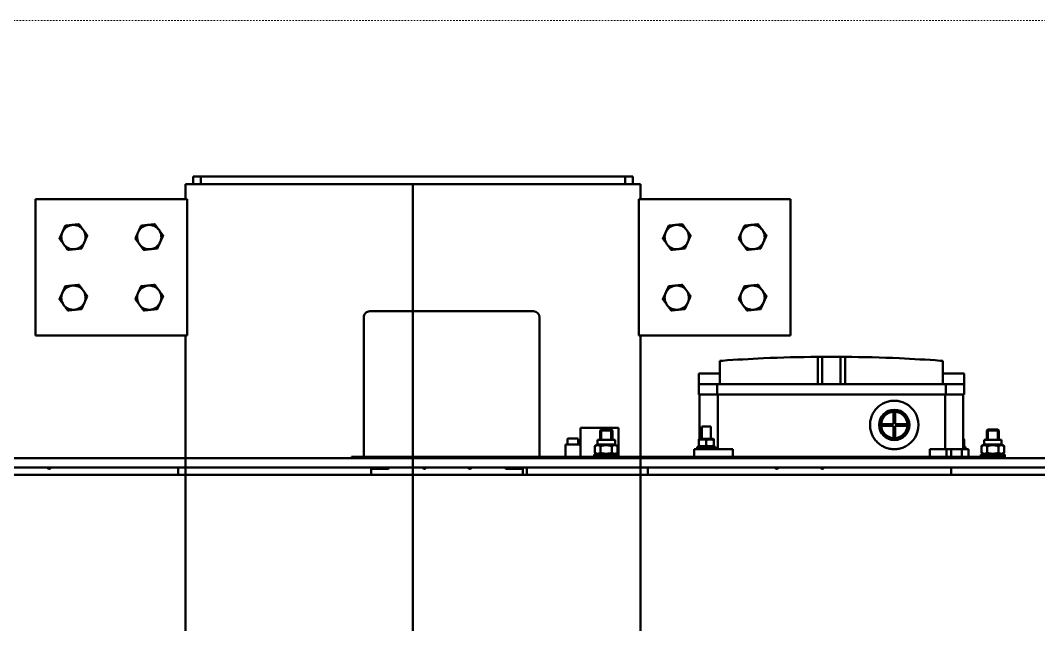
# Model space of a CAD drawing. Header units: metres. Extents: x -11418 to 773, y -8631 to 3561.
# Drawn here: x -4014.1 to -3946.9, y -1538.9 to -1499.1 of the extents above; entities that cross this region are included whole.
import ezdxf

# ---------------------------------------------------------------- set-up
doc = ezdxf.new("R2010")
doc.units = ezdxf.units.M
doc.header["$LTSCALE"] = 0.01
doc.header["$MEASUREMENT"] = 0
doc.linetypes.add('AM_ISO09W050', pattern=[22.5, 12, -1.5, 3, -1.5, 3, -1.5])
doc.layers.get('0').update_dxf_attribs({"color": 30, "lineweight": 0})
for name, color, linetype, lineweight in [('SSN_Lift-AM_0', 7, 'Continuous', 50), ('SSN_PBC-AM_0', 5, 'Continuous', 50), ('SSN_PBC-AM_11', 9, 'AM_ISO09W050', 18)]:
    doc.layers.add(name, color=color, linetype=linetype, lineweight=lineweight)

# ---------------------------------------------------------------- blocks, each defined once
blk = doc.blocks.new('LPBC_3190_D')
at = {"layer": 'SSN_PBC-AM_0'}
for p, q in [((-1522, -500), (1522, -500)), ((582.5, -505), (582.5, -500)), ((782.5, -500), (782.5, -505)), ((862.5, -505), (862.5, -500)), ((865, -504), (865, -500)), ((965, -500), (965, -504)), ((1092.5, -505), (1092.5, -500)), ((1562, -505), (203, -505)), ((874.3, -504), (865, -504)), ((865, -504.5), (865, -504)), ((865, -505), (865, -504.5)), ((870, -504.5), (870, -504)), ((870, -505), (870, -504.5)), ((874.3, -504), (876, -504)), ((876.5, -504.5), (876.5, -505)), ((953.5, -505), (953.5, -504.5)), ((954, -504), (955.7, -504)), ((965, -504), (955.7, -504)), ((960, -504), (960, -504.5)), ((960, -504.5), (960, -505)), ((965, -504), (965, -504.5)), ((965, -504.5), (965, -505)), ((1562, -511), (203, -511)), ((548, -512), (547, -512)), ((547, -512), (547, -513.6)), ((563, -513.6), (547, -513.6)), ((549.18, -513.6), (547.49, -514.58)), ((547.49, -514.58), (547.49, -519.06)), ((548, -511), (548, -512)), ((548, -512), (978, -512)), ((551.25, -514.58), (551.25, -519.06)), ((558.75, -514.58), (558.75, -519.06)), ((560.82, -513.6), (562.51, -514.58)), ((562.51, -514.58), (562.51, -519.06)), ((563, -512), (563, -513.6)), ((571, -512), (571, -517)), ((574, -517), (571, -517)), ((573, -517), (573, -518.6)), ((574, -517), (575.5, -517)), ((574.5, -517), (574.5, -553)), ((575.5, -512), (575.5, -517)), ((575.5, -517), (582.5, -517)), ((582.5, -512), (582.5, -517)), ((582.5, -517), (585.5, -517)), ((585.5, -512), (585.5, -517)), ((585.5, -517), (591.35, -517)), ((586.5, -517), (586.5, -553)), ((592.89, -517), (591.35, -517)), ((592.89, -517), (596.51, -517)), ((596.51, -512), (596.51, -517)), ((726.49, -517), (726.49, -512)), ((726.49, -517), (730.11, -517)), ((731.65, -517), (730.11, -517)), ((731.65, -517), (749, -517)), ((736.5, -517), (736.5, -553)), ((738, -517), (738, -518.6)), ((752, -517), (749, -517)), ((750, -517), (750, -518.6)), ((752, -512), (752, -517)), ((802, -512), (802, -513.6)), ((818, -513.6), (802, -513.6)), ((802, -513.6), (802, -531)), ((804.18, -513.6), (802.49, -514.58)), ((802.49, -514.58), (802.49, -519.06)), ((806.25, -514.58), (806.25, -519.06)), ((813.75, -514.58), (813.75, -519.06)), ((815.82, -513.6), (817.51, -514.58)), ((817.51, -514.58), (817.51, -519.06)), ((818, -512), (818, -513.6)), ((827, -512), (827, -531)), ((837, -512), (837, -520)), ((854, -512), (854, -514.4)), ((854, -604), (854, -514.4)), ((970, -514.4), (970, -512)), ((970, -514.4), (970, -604)), ((978, -511), (978, -512)), ((549.18, -520.04), (547.49, -519.06)), ((560.82, -520.04), (549.18, -520.04)), ((549.18, -520.04), (549.18, -523.1)), ((560.82, -523.1), (549.18, -523.1)), ((551, -523.1), (551, -529.23)), ((551.74, -523.1), (551.74, -529.98)), ((558.26, -529.98), (558.26, -523.1)), ((559, -523.1), (559, -529.23)), ((560.82, -520.04), (562.51, -519.06)), ((560.82, -520.04), (560.82, -523.1)), ((574.5, -518.6), (573, -518.6)), ((574.5, -518.63), (574, -518.92)), ((574, -523.04), (574, -519.36)), ((574.5, -523.77), (574, -523.48)), ((750, -518.6), (738, -518.6)), ((739.55, -518.6), (739, -518.92)), ((739, -523.04), (739, -519.36)), ((739.55, -523.8), (739, -523.48)), ((739.55, -523.8), (748.45, -523.8)), ((741, -523.8), (741, -532)), ((744, -523.04), (744, -519.36)), ((747, -523.8), (747, -532)), ((748.45, -518.6), (749, -518.92)), ((748.45, -523.8), (749, -523.48)), ((748.5, -518.6), (748.5, -518.63)), ((748.5, -523.77), (748.5, -553)), ((749, -523.04), (749, -519.36)), ((804.18, -520.04), (802.49, -519.06)), ((815.82, -520.04), (804.18, -520.04)), ((804.18, -520.04), (804.18, -523.1)), ((815.82, -523.1), (804.18, -523.1)), ((806, -523.1), (806, -529.23)), ((806.74, -523.1), (806.74, -529.98)), ((813.26, -529.98), (813.26, -523.1)), ((814, -523.1), (814, -529.23)), ((815.82, -520.04), (817.51, -519.06)), ((815.82, -520.04), (815.82, -523.1)), ((827, -520), (837, -520)), ((828.5, -523.6), (828.5, -520)), ((835.5, -523.6), (835.5, -520)), ((551, -529.23), (559, -529.23)), ((551.77, -530), (551, -529.23)), ((558.23, -530), (551.77, -530)), ((558.23, -530), (559, -529.23)), ((619.5, -532.5), (619.5, -524.34)), ((620.5, -524.34), (620.5, -532.5)), ((806, -529.23), (814, -529.23)), ((806.77, -530), (806, -529.23)), ((813.23, -530), (806.77, -530)), ((813.23, -530), (814, -529.23)), ((835.1, -524), (828.9, -524)), ((611.34, -532.5), (619.5, -532.5)), ((619.5, -533.5), (611.34, -533.5)), ((619.5, -541.66), (619.5, -533.5)), ((620.5, -532.5), (628.66, -532.5)), ((628.66, -533.5), (620.5, -533.5)), ((620.5, -533.5), (620.5, -541.66)), ((747, -532), (741, -532)), ((802, -531), (827, -531)), ((573.98, -553), (577, -553)), ((573.98, -553), (573.98, -560)), ((583.03, -553), (577, -553)), ((586.05, -553), (583.03, -553)), ((586.05, -553), (587.82, -553)), ((586.05, -553), (586.05, -560)), ((587.82, -553), (735.18, -553)), ((735.18, -553), (736.95, -553)), ((739.97, -553), (736.95, -553)), ((736.95, -553), (736.95, -560)), ((746, -553), (739.97, -553)), ((746, -553), (749.02, -553)), ((749.02, -553), (749.02, -560)), ((577, -560), (573.98, -560)), ((573.98, -567), (573.98, -560)), ((577, -560), (583.03, -560)), ((583.03, -560), (586.05, -560)), ((587.82, -560), (586.05, -560)), ((735.18, -560), (587.82, -560)), ((588, -560), (588, -575.3)), ((652.5, -577.96), (652.5, -560)), ((655.5, -560), (655.5, -577.98)), ((667.5, -560), (667.5, -577.98)), ((670.5, -560), (670.5, -577.96)), ((735, -560), (735, -575.3)), ((736.95, -560), (735.18, -560)), ((736.95, -560), (739.97, -560)), ((739.97, -560), (746, -560)), ((749.02, -560), (746, -560)), ((749.02, -560), (749.02, -567)), ((588, -567), (573.98, -567)), ((735, -567), (749.02, -567)), ((966, -608), (858, -608))]:
    blk.add_line(p, q, dxfattribs=at)
blk.add_circle((620, -533), 10, dxfattribs=at)
for centre, radius, start, end in [((667.5, -505), 1, 0, 180), ((697.5, -505), 1, 0, 180), ((876, -504.5), 0.5, 0, 90), ((900, -505), 1, 0, 180), ((930, -505), 1, 0, 180), ((954, -504.5), 0.5, 90, 180), ((1177.5, -505), 1, 0, 180), ((620, -533), 16, 117.82915, 242.17085), ((620, -533), 9.75, 92.93953, 177.06047), ((620, -533), 9.75, 2.93953, 87.06047), ((828.9, -523.6), 0.4, 180, 270), ((835.1, -523.6), 0.4, 270, 0), ((620, -533), 8.68, 93.30313, 176.69687), ((620, -533), 8.68, 3.30313, 86.69687), ((620, -533), 9.75, 182.93953, 267.06047), ((620, -533), 8.68, 183.30313, 266.69687), ((620, -533), 8.68, 273.30313, 356.69687), ((620, -533), 9.75, 272.93953, 357.06047), ((661.5, 422), 1000, 269.48433, 269.59893), ((661.5, 422), 1000, 270.40107, 270.51567), ((858, -604), 4, 180, 270), ((966, -604), 4, 270, 0)]:
    blk.add_arc(centre, radius, start, end, dxfattribs=at)
for points, weights in [([(551.25, -514.58), (549.37, -513.49), (547.49, -514.58)], [1, 1.15470053838, 1]), ([(558.75, -514.58), (555, -513.49), (551.25, -514.58)], [1, 1.15470053838, 1]), ([(562.51, -514.58), (560.63, -513.49), (558.75, -514.58)], [1, 1.15470053838, 1]), ([(806.25, -514.58), (804.37, -513.49), (802.49, -514.58)], [1, 1.15470053838, 1]), ([(813.75, -514.58), (810, -513.49), (806.25, -514.58)], [1, 1.15470053838, 1]), ([(817.51, -514.58), (815.63, -513.49), (813.75, -514.58)], [1, 1.15470053838, 1]), ([(547.49, -519.06), (549.37, -520.15), (551.25, -519.06)], [1, 1.15470053838, 1]), ([(551.25, -519.06), (555, -520.15), (558.75, -519.06)], [1, 1.15470053838, 1]), ([(558.75, -519.06), (560.63, -520.15), (562.51, -519.06)], [1, 1.15470053838, 1]), ([(574, -519.36), (574, -518.92), (574, -518.92)], [1, 1.07735026919, 1.07735026919]), ([(574.5, -519.21), (574.26, -519.28), (574, -519.36)], [1.02530862327, 1.01390395077, 1]), ([(574, -523.04), (574.26, -523.12), (574.5, -523.19)], [1, 1.01390395077, 1.02530862327]), ([(574, -523.48), (574, -523.48), (574, -523.04)], [1.07735026919, 1.07735026919, 1]), ([(619.5, -524.34), (619.5, -523.83), (619.5, -523.26)], [1, 1.00170221018, 1]), ([(620.5, -523.26), (620.5, -523.83), (620.5, -524.34)], [1, 1.00170221018, 1]), ([(739, -519.36), (739, -518.92), (739, -518.92)], [1, 1.07735026919, 1.07735026919]), ([(744, -519.36), (741.5, -518.53), (739, -519.36)], [1, 1.15470053838, 1]), ([(739, -523.04), (741.5, -523.87), (744, -523.04)], [1, 1.15470053838, 1]), ([(739, -523.48), (739, -523.48), (739, -523.04)], [1.07735026919, 1.07735026919, 1]), ([(749, -519.36), (746.5, -518.53), (744, -519.36)], [1, 1.15470053838, 1]), ([(744, -523.04), (746.5, -523.87), (749, -523.04)], [1, 1.15470053838, 1]), ([(749, -518.92), (749, -518.92), (749, -519.36)], [1.07735026919, 1.07735026919, 1]), ([(749, -523.04), (749, -523.48), (749, -523.48)], [1, 1.07735026919, 1.07735026919]), ([(802.49, -519.06), (804.37, -520.15), (806.25, -519.06)], [1, 1.15470053838, 1]), ([(806.25, -519.06), (810, -520.15), (813.75, -519.06)], [1, 1.15470053838, 1]), ([(813.75, -519.06), (815.63, -520.15), (817.51, -519.06)], [1, 1.15470053838, 1]), ([(610.26, -532.5), (610.83, -532.5), (611.34, -532.5)], [1, 1.00170221045, 1]), ([(611.34, -533.5), (610.83, -533.5), (610.26, -533.5)], [1, 1.0017022103, 1]), ([(628.66, -532.5), (629.17, -532.5), (629.74, -532.5)], [1, 1.00170221018, 1]), ([(629.74, -533.5), (629.17, -533.5), (628.66, -533.5)], [1, 1.0017022102, 1]), ([(619.5, -542.74), (619.5, -542.17), (619.5, -541.66)], [1, 1.00170221018, 1]), ([(620.5, -541.66), (620.5, -542.17), (620.5, -542.74)], [1, 1.00170221018, 1])]:
    blk.add_rational_spline(points, weights, degree=2, dxfattribs=at)
for points, knots in [([(612.53, -518.85), (612.97, -518.62), (613.42, -518.41), (614.86, -517.81), (615.89, -517.5), (617.96, -517.1), (618.99, -517), (621, -517), (622.04, -517.1), (624.11, -517.5), (625.14, -517.81), (627.11, -518.63), (628.05, -519.13), (629.8, -520.31), (630.61, -520.98), (632.03, -522.4), (632.69, -523.2), (633.87, -524.95), (634.37, -525.89), (635.19, -527.86), (635.5, -528.89), (635.9, -530.96), (636, -532), (636, -533), (636, -534), (635.9, -535.04), (635.5, -537.11), (635.19, -538.14), (634.37, -540.11), (633.87, -541.05), (632.69, -542.8), (632.03, -543.6), (630.61, -545.02), (629.8, -545.69), (628.05, -546.87), (627.11, -547.37), (625.14, -548.19), (624.11, -548.5), (622.04, -548.9), (621, -549), (618.99, -549), (617.96, -548.9), (615.89, -548.5), (614.86, -548.19), (613.42, -547.59), (612.97, -547.38), (612.53, -547.15)], [-3.157691, -3.157691, -3.157691, -3.157691, -3.017539, -3.017539, -2.715197, -2.715197, -2.412854, -2.412854, -2.110946, -2.110946, -1.809038, -1.809038, -1.50713, -1.50713, -1.205222, -1.205222, -0.903916, -0.903916, -0.602611, -0.602611, -0.301305, -0.301305, 0, 0, 0, 0.301305, 0.301305, 0.602611, 0.602611, 0.903916, 0.903916, 1.205222, 1.205222, 1.50713, 1.50713, 1.809038, 1.809038, 2.110946, 2.110946, 2.412854, 2.412854, 2.715197, 2.715197, 3.017539, 3.017539, 3.157691, 3.157691, 3.157691, 3.157691]), ([(588, -575.3), (588, -575.3), (588.05, -575.3), (588.25, -575.31), (588.4, -575.32), (588.75, -575.35), (588.97, -575.37), (589.37, -575.4), (589.55, -575.41), (589.72, -575.42)], [0, 0, 0, 0, 0.073821, 0.073821, 0.147642, 0.147642, 0.2216762, 0.2216762, 0.272127, 0.272127, 0.272127, 0.272127]), ([(589.72, -575.42), (598.64, -576.06), (607.62, -576.59), (628.55, -577.53), (640.52, -577.85), (652.5, -577.96)], [10.041981, 10.041981, 10.041981, 10.041981, 12.587239, 12.587239, 15.942969, 15.942969, 15.942969, 15.942969]), ([(670.5, -577.96), (682.48, -577.85), (694.45, -577.53), (715.38, -576.59), (724.36, -576.06), (733.28, -575.42)], [17.623001, 17.623001, 17.623001, 17.623001, 20.978731, 20.978731, 23.523987, 23.523987, 23.523987, 23.523987]), ([(733.28, -575.42), (733.45, -575.41), (733.63, -575.4), (734.03, -575.37), (734.25, -575.35), (734.6, -575.32), (734.75, -575.31), (734.95, -575.3), (735, -575.3), (735, -575.3)], [0.3192735, 0.3192735, 0.3192735, 0.3192735, 0.3697268, 0.3697268, 0.443761, 0.443761, 0.517582, 0.517582, 0.5914031, 0.5914031, 0.5914031, 0.5914031]), ([(655.5, -577.98), (655.5, -577.98), (655.47, -577.98), (655.37, -577.98), (655.3, -577.98), (655.12, -577.98), (655.01, -577.98), (654.76, -577.98), (654.63, -577.98), (654.5, -577.98)], [0.3013531, 0.3013531, 0.3013531, 0.3013531, 0.3390217, 0.3390217, 0.3766903, 0.3766903, 0.4143598, 0.4143598, 0.4520294, 0.4520294, 0.4520294, 0.4520294]), ([(667.5, -577.98), (667.5, -577.98), (667.35, -577.98), (666.74, -577.99), (666.28, -577.99), (665.21, -577.99), (664.54, -578), (663.06, -578), (662.25, -578), (660.75, -578), (659.94, -578), (658.46, -578), (657.79, -577.99), (656.72, -577.99), (656.26, -577.99), (655.65, -577.98), (655.5, -577.98), (655.5, -577.98)], [-1.808101, -1.808101, -1.808101, -1.808101, -1.582088, -1.582088, -1.356076, -1.356076, -1.130063, -1.130063, -0.90405, -0.90405, -0.678038, -0.678038, -0.452025, -0.452025, -0.226013, -0.226013, 0, 0, 0, 0]), ([(668.5, -577.98), (668.37, -577.98), (668.24, -577.98), (667.99, -577.98), (667.88, -577.98), (667.7, -577.98), (667.63, -577.98), (667.53, -577.98), (667.5, -577.98), (667.5, -577.98)], [-0.1506763, -0.1506763, -0.1506763, -0.1506763, -0.1130068, -0.1130068, -0.0753372, -0.0753372, -0.0376686, -0.0376686, 0, 0, 0, 0])]:
    blk.add_open_spline(points, degree=3, knots=knots, dxfattribs=at)
at = {"layer": 'SSN_PBC-AM_11'}
blk.add_line((-1600, -800), (1600, -800), dxfattribs=at)
blk = doc.blocks.new('Lift_20-024-10000')
at = {"layer": 'SSN_Lift-AM_0'}
for p, q in [((-937.5, 705), (-937.5, -692)), ((-937.5, -692), (-937.5, 705)), ((-1087.5, -592), (-1087.5, 592)), ((-787.5, 592), (-787.5, -592)), ((-1186.5, -682), (-1186.5, -592)), ((-1186.5, -592), (-1086.5, -592)), ((-1086.5, -592), (-1086.5, -682)), ((-788.5, -682), (-788.5, -592)), ((-788.5, -592), (-688.5, -592)), ((-688.5, -592), (-688.5, -682)), ((-1086.5, -682), (-1186.5, -682)), ((-1087.5, -692), (-1087.5, -682)), ((-688.5, -682), (-788.5, -682)), ((-787.5, -682), (-787.5, -692)), ((-1072.5, -692), (-1087.5, -692)), ((-1082.5, -692), (-1082.5, -697)), ((-1082.5, -697), (-1077.5, -697)), ((-1077.5, -697), (-1077.5, -692)), ((-1077.5, -697), (-797.5, -697)), ((-1072.5, -692), (-952.5, -692)), ((-941.32, -692), (-952.5, -692)), ((-941.32, -692), (-933.68, -692)), ((-922.5, -692), (-933.68, -692)), ((-922.5, -692), (-802.5, -692)), ((-787.5, -692), (-802.5, -692)), ((-797.5, -692), (-797.5, -697)), ((-797.5, -697), (-792.5, -697)), ((-792.5, -697), (-792.5, -692))]:
    blk.add_line(p, q, dxfattribs=at)
for centre, start, end in [((-1161.5, -617), 83.93265, 143.93265), ((-1161.5, -617), 23.93265, 83.93265), ((-1111.5, -617), 83.93265, 143.93265), ((-1111.5, -617), 23.93265, 83.93265), ((-763.5, -617), 83.93265, 143.93265), ((-763.5, -617), 23.93265, 83.93265), ((-713.5, -617), 83.93265, 143.93265), ((-713.5, -617), 23.93265, 83.93265), ((-1161.5, -617), 143.93265, 203.93265), ((-1161.5, -617), 323.93265, 23.93265), ((-1111.5, -617), 143.93265, 203.93265), ((-1111.5, -617), 323.93265, 23.93265), ((-763.5, -617), 143.93265, 203.93265), ((-763.5, -617), 323.93265, 23.93265), ((-713.5, -617), 143.93265, 203.93265), ((-713.5, -617), 323.93265, 23.93265), ((-1161.5, -617), 203.93265, 263.93265), ((-1161.5, -617), 263.93265, 323.93265), ((-1111.5, -617), 203.93265, 263.93265), ((-1111.5, -617), 263.93265, 323.93265), ((-763.5, -617), 203.93265, 263.93265), ((-763.5, -617), 263.93265, 323.93265), ((-713.5, -617), 203.93265, 263.93265), ((-713.5, -617), 263.93265, 323.93265), ((-1161.5, -657), 83.93265, 143.93265), ((-1161.5, -657), 23.93265, 83.93265), ((-1111.5, -657), 83.93265, 143.93265), ((-1111.5, -657), 23.93265, 83.93265), ((-763.5, -657), 83.93265, 143.93265), ((-763.5, -657), 23.93265, 83.93265), ((-713.5, -657), 83.93265, 143.93265), ((-713.5, -657), 23.93265, 83.93265), ((-1161.5, -657), 143.93265, 203.93265), ((-1161.5, -657), 323.93265, 23.93265), ((-1111.5, -657), 143.93265, 203.93265), ((-1111.5, -657), 323.93265, 23.93265), ((-763.5, -657), 143.93265, 203.93265), ((-763.5, -657), 323.93265, 23.93265), ((-713.5, -657), 143.93265, 203.93265), ((-713.5, -657), 323.93265, 23.93265), ((-1161.5, -657), 203.93265, 263.93265), ((-1161.5, -657), 263.93265, 323.93265), ((-1111.5, -657), 203.93265, 263.93265), ((-1111.5, -657), 263.93265, 323.93265), ((-763.5, -657), 203.93265, 263.93265), ((-763.5, -657), 263.93265, 323.93265), ((-713.5, -657), 203.93265, 263.93265), ((-713.5, -657), 263.93265, 323.93265)]:
    blk.add_arc(centre, 8, start, end, dxfattribs=at)
for points in [[(-1167.97, -612.29), (-1166.7, -610.56), (-1165.25, -608.56)], [(-1165.25, -608.56), (-1162.79, -608.82), (-1160.65, -609.04)], [(-1160.65, -609.04), (-1158.52, -609.27), (-1156.06, -609.53)], [(-1156.06, -609.53), (-1155.06, -611.8), (-1154.19, -613.75)], [(-1117.97, -612.29), (-1116.7, -610.56), (-1115.25, -608.56)], [(-1115.25, -608.56), (-1112.79, -608.82), (-1110.65, -609.04)], [(-1110.65, -609.04), (-1108.52, -609.27), (-1106.06, -609.53)], [(-1106.06, -609.53), (-1105.06, -611.8), (-1104.19, -613.75)], [(-769.97, -612.29), (-768.7, -610.56), (-767.25, -608.56)], [(-767.25, -608.56), (-764.79, -608.82), (-762.65, -609.04)], [(-762.65, -609.04), (-760.52, -609.27), (-758.06, -609.53)], [(-758.06, -609.53), (-757.06, -611.8), (-756.19, -613.75)], [(-719.97, -612.29), (-718.7, -610.56), (-717.25, -608.56)], [(-717.25, -608.56), (-714.79, -608.82), (-712.65, -609.04)], [(-712.65, -609.04), (-710.52, -609.27), (-708.06, -609.53)], [(-708.06, -609.53), (-707.06, -611.8), (-706.19, -613.75)], [(-1170.69, -616.02), (-1169.23, -614.02), (-1167.97, -612.29)], [(-1168.81, -620.25), (-1169.68, -618.29), (-1170.69, -616.02)], [(-1152.31, -617.98), (-1153.77, -619.98), (-1155.03, -621.71)], [(-1154.19, -613.75), (-1153.32, -615.71), (-1152.31, -617.98)], [(-1120.69, -616.02), (-1119.23, -614.02), (-1117.97, -612.29)], [(-1118.81, -620.25), (-1119.68, -618.29), (-1120.69, -616.02)], [(-1102.31, -617.98), (-1103.77, -619.98), (-1105.03, -621.71)], [(-1104.19, -613.75), (-1103.32, -615.71), (-1102.31, -617.98)], [(-772.69, -616.02), (-771.23, -614.02), (-769.97, -612.29)], [(-770.81, -620.25), (-771.68, -618.29), (-772.69, -616.02)], [(-754.31, -617.98), (-755.77, -619.98), (-757.03, -621.71)], [(-756.19, -613.75), (-755.32, -615.71), (-754.31, -617.98)], [(-722.69, -616.02), (-721.23, -614.02), (-719.97, -612.29)], [(-720.81, -620.25), (-721.68, -618.29), (-722.69, -616.02)], [(-704.31, -617.98), (-705.77, -619.98), (-707.03, -621.71)], [(-706.19, -613.75), (-705.32, -615.71), (-704.31, -617.98)], [(-1166.94, -624.47), (-1167.94, -622.2), (-1168.81, -620.25)], [(-1162.35, -624.96), (-1164.48, -624.73), (-1166.94, -624.47)], [(-1155.03, -621.71), (-1156.3, -623.44), (-1157.75, -625.44)], [(-1116.94, -624.47), (-1117.94, -622.2), (-1118.81, -620.25)], [(-1112.35, -624.96), (-1114.48, -624.73), (-1116.94, -624.47)], [(-1105.03, -621.71), (-1106.3, -623.44), (-1107.75, -625.44)], [(-768.94, -624.47), (-769.94, -622.2), (-770.81, -620.25)], [(-764.35, -624.96), (-766.48, -624.73), (-768.94, -624.47)], [(-757.03, -621.71), (-758.3, -623.44), (-759.75, -625.44)], [(-718.94, -624.47), (-719.94, -622.2), (-720.81, -620.25)], [(-714.35, -624.96), (-716.48, -624.73), (-718.94, -624.47)], [(-707.03, -621.71), (-708.3, -623.44), (-709.75, -625.44)], [(-1157.75, -625.44), (-1160.21, -625.18), (-1162.35, -624.96)], [(-1107.75, -625.44), (-1110.21, -625.18), (-1112.35, -624.96)], [(-759.75, -625.44), (-762.21, -625.18), (-764.35, -624.96)], [(-709.75, -625.44), (-712.21, -625.18), (-714.35, -624.96)], [(-1167.97, -652.29), (-1166.7, -650.56), (-1165.25, -648.56)], [(-1165.25, -648.56), (-1162.79, -648.82), (-1160.65, -649.04)], [(-1160.65, -649.04), (-1158.52, -649.27), (-1156.06, -649.53)], [(-1156.06, -649.53), (-1155.06, -651.8), (-1154.19, -653.75)], [(-1117.97, -652.29), (-1116.7, -650.56), (-1115.25, -648.56)], [(-1115.25, -648.56), (-1112.79, -648.82), (-1110.65, -649.04)], [(-1110.65, -649.04), (-1108.52, -649.27), (-1106.06, -649.53)], [(-1106.06, -649.53), (-1105.06, -651.8), (-1104.19, -653.75)], [(-769.97, -652.29), (-768.7, -650.56), (-767.25, -648.56)], [(-767.25, -648.56), (-764.79, -648.82), (-762.65, -649.04)], [(-762.65, -649.04), (-760.52, -649.27), (-758.06, -649.53)], [(-758.06, -649.53), (-757.06, -651.8), (-756.19, -653.75)], [(-719.97, -652.29), (-718.7, -650.56), (-717.25, -648.56)], [(-717.25, -648.56), (-714.79, -648.82), (-712.65, -649.04)], [(-712.65, -649.04), (-710.52, -649.27), (-708.06, -649.53)], [(-708.06, -649.53), (-707.06, -651.8), (-706.19, -653.75)], [(-1170.69, -656.02), (-1169.23, -654.02), (-1167.97, -652.29)], [(-1168.81, -660.25), (-1169.68, -658.29), (-1170.69, -656.02)], [(-1152.31, -657.98), (-1153.77, -659.98), (-1155.03, -661.71)], [(-1154.19, -653.75), (-1153.32, -655.71), (-1152.31, -657.98)], [(-1120.69, -656.02), (-1119.23, -654.02), (-1117.97, -652.29)], [(-1118.81, -660.25), (-1119.68, -658.29), (-1120.69, -656.02)], [(-1102.31, -657.98), (-1103.77, -659.98), (-1105.03, -661.71)], [(-1104.19, -653.75), (-1103.32, -655.71), (-1102.31, -657.98)], [(-772.69, -656.02), (-771.23, -654.02), (-769.97, -652.29)], [(-770.81, -660.25), (-771.68, -658.29), (-772.69, -656.02)], [(-754.31, -657.98), (-755.77, -659.98), (-757.03, -661.71)], [(-756.19, -653.75), (-755.32, -655.71), (-754.31, -657.98)], [(-722.69, -656.02), (-721.23, -654.02), (-719.97, -652.29)], [(-720.81, -660.25), (-721.68, -658.29), (-722.69, -656.02)], [(-704.31, -657.98), (-705.77, -659.98), (-707.03, -661.71)], [(-706.19, -653.75), (-705.32, -655.71), (-704.31, -657.98)], [(-1166.94, -664.47), (-1167.94, -662.2), (-1168.81, -660.25)], [(-1162.35, -664.96), (-1164.48, -664.73), (-1166.94, -664.47)], [(-1157.75, -665.44), (-1160.21, -665.18), (-1162.35, -664.96)], [(-1155.03, -661.71), (-1156.3, -663.44), (-1157.75, -665.44)], [(-1116.94, -664.47), (-1117.94, -662.2), (-1118.81, -660.25)], [(-1112.35, -664.96), (-1114.48, -664.73), (-1116.94, -664.47)], [(-1107.75, -665.44), (-1110.21, -665.18), (-1112.35, -664.96)], [(-1105.03, -661.71), (-1106.3, -663.44), (-1107.75, -665.44)], [(-768.94, -664.47), (-769.94, -662.2), (-770.81, -660.25)], [(-764.35, -664.96), (-766.48, -664.73), (-768.94, -664.47)], [(-759.75, -665.44), (-762.21, -665.18), (-764.35, -664.96)], [(-757.03, -661.71), (-758.3, -663.44), (-759.75, -665.44)], [(-718.94, -664.47), (-719.94, -662.2), (-720.81, -660.25)], [(-714.35, -664.96), (-716.48, -664.73), (-718.94, -664.47)], [(-709.75, -665.44), (-712.21, -665.18), (-714.35, -664.96)], [(-707.03, -661.71), (-708.3, -663.44), (-709.75, -665.44)]]:
    blk.add_rational_spline(points, [1, 1.0379548493, 1], degree=2, dxfattribs=at)
blk = doc.blocks.new('A$C4EFB1426')
at = {"layer": 'SSN_Lift-AM_0', "xscale": -0.9999999999999992, "rotation": 180}
blk.add_blockref('Lift_20-024-10000', (1959.12, -1215.47), dxfattribs=at)
at = {"layer": 'SSN_PBC-AM_11', "color": 5, "rotation": 180}
blk.add_blockref('LPBC_3190_D', (1959.12, -1215.47), dxfattribs=at)

msp = doc.modelspace()

# ---------------------------------------------------------------- block references
at = {"xscale": 0.1, "yscale": 0.1, "zscale": 0.1}
msp.add_blockref('A$C4EFB1426', (-4090.347, -1457.513), dxfattribs=at)

doc.saveas('drawing.dxf')
